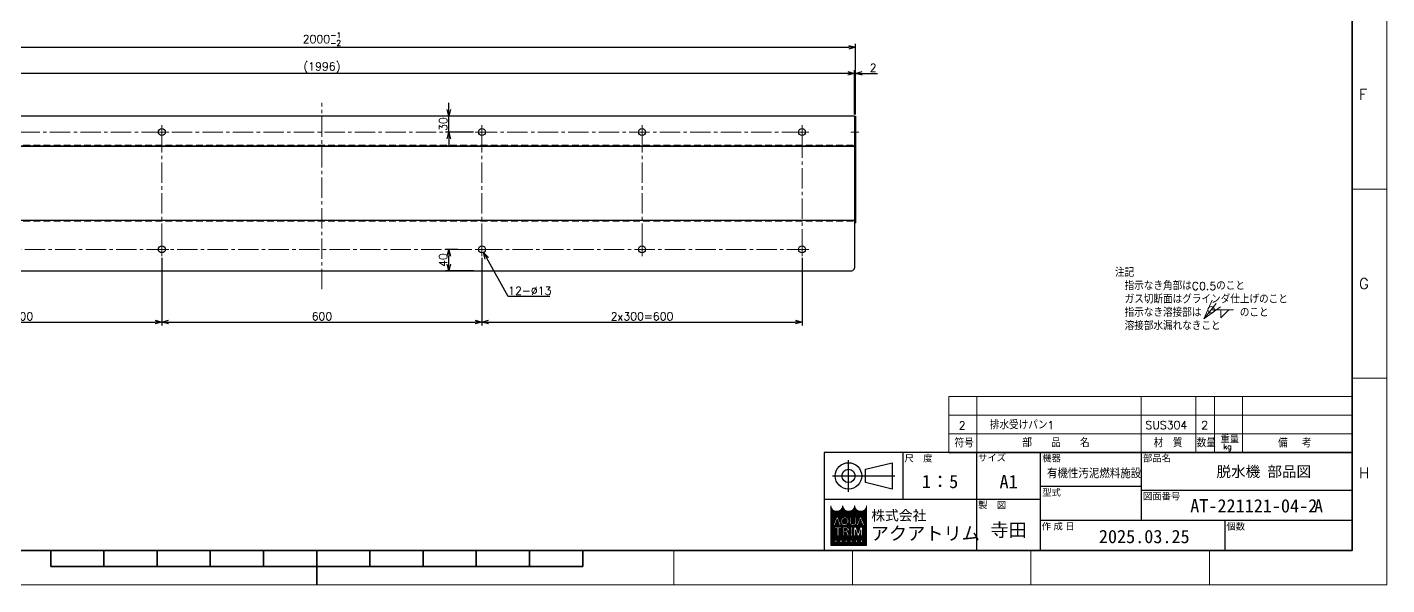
# Model space of a CAD drawing. Header units: millimetres. Extents: x 0 to 4141, y -24 to 2915.
# Drawn here: x 1593 to 4141, y 0 to 1046 of the extents above; entities that cross this region are included whole.
import ezdxf
from ezdxf.enums import TextEntityAlignment as Align

# ---------------------------------------------------------------- set-up
doc = ezdxf.new("R2010")
doc.units = ezdxf.units.MM
doc.header["$LTSCALE"] = 2
doc.header["$PDMODE"] = 99
doc.header["$PDSIZE"] = 1
doc.linetypes.add('CENTER2', pattern=[28.575, 19.05, -3.175, 3.175, -3.175])
doc.linetypes.add('HIDDEN', pattern=[9.525, 6.35, -3.175])
for name, color, linetype, lineweight in [('04_HIDDEN', 2, 'HIDDEN', 13), ('05_CENTER', 4, 'CENTER2', 13), ('07_TEXT', 3, 'Continuous', 13), ('08_DIM', 3, 'Continuous', 13), ('90_FRAME', 5, 'Continuous', 35)]:
    doc.layers.add(name, color=color, linetype=linetype, lineweight=lineweight)
doc.layers.add('10_DRAFT', color=8, linetype='Continuous', lineweight=0, plot=False)
doc.layers.add('91_BLANK', color=5, linetype='Continuous', lineweight=0, plot=False)
doc.styles.add('KSS_TXT', font='txt.shx', dxfattribs={"bigfont": 'extfont2.shx'})
doc.styles.add('MS_G', font='MS Gothic.ttf')
doc.styles.get("Standard").update_dxf_attribs({"font": 'txt.shx', "bigfont": 'extfont2.shx'})
doc.styles.add('表題用', font='MS PGothic.ttf')
doc.dimstyles.new('KSS_DIM', dxfattribs={"dimscale": 5, "dimtxt": 3, "dimasz": 2.5, "dimexe": 1.25, "dimexo": 0.625, "dimtad": 1, "dimdsep": 46, "dimtxsty": 'KSS_TXT', "dimblk": 'OPEN30', "dimcen": 0, "dimazin": 2, "dimtfac": 0.75, "dimtmove": 0, "dimatfit": 3, "dimldrblk": 'OPEN30', "dimfxl": 1.25, "dimtolj": 1, "dimarcsym": 0})
doc.dimstyles.new('KSS_DIM$3', dxfattribs={"dimscale": 5, "dimtxt": 3, "dimasz": 2.5, "dimexe": 1.25, "dimexo": 0.625, "dimtad": 1, "dimtih": 1, "dimtoh": 1, "dimdsep": 46, "dimtxsty": 'KSS_TXT', "dimblk": 'OPEN30', "dimcen": 0, "dimazin": 2, "dimtfac": 0.75, "dimtofl": 0, "dimtmove": 0, "dimatfit": 3, "dimldrblk": 'OPEN30', "dimfxl": 1.25, "dimtolj": 1, "dimarcsym": 0})

# ---------------------------------------------------------------- blocks, each defined once
blk = doc.blocks.new('Weld-line')
blk.add_line((0, 0), (1, 0))
blk = doc.blocks.new('Weld10-s5')
blk.add_circle((0, 0), 2)
blk = doc.blocks.new('Weld10-a1')
for p, q in [((5, 0), (0, 5)), ((0, 5), (0, 0)), ((0, 0), (5, 0))]:
    blk.add_line(p, q)
at = {"width": 0.9}
blk.add_attdef('S', text='', height=2.8, dxfattribs=at).set_placement((-2, 1), align=Align.RIGHT)
blk.add_attdef('L', (8, 1), '', height=2.8, dxfattribs=at)
blk = doc.blocks.new('_Open30')
at = {"color": 0, "linetype": 'ByBlock', "lineweight": -2}
for p, q in [((-1, 0.268), (0, 0)), ((0, 0), (-1, -0.268)), ((0, 0), (-1, 0))]:
    blk.add_line(p, q, dxfattribs=at)
blk = doc.blocks.new('*D149')
at = {"layer": '08_DIM', "color": 0, "lineweight": -2, "transparency": 16777216}
for p, q in [((3130.5, 958.9), (3118, 958.9)), ((3143, 882), (3143, 965.2)), ((3143, 958.9), (3145, 958.9)), ((3145, 882), (3145, 965.2)), ((3157.5, 958.9), (3186.2, 958.9))]:
    blk.add_line(p, q, dxfattribs=at)
at = {"layer": 'Defpoints', "color": 0, "transparency": 16777216}
for p in [(3145, 958.9), (3143, 878.9), (3145, 878.9)]:
    blk.add_point(p, dxfattribs=at)
at = {"layer": '08_DIM', "color": 0, "lineweight": -2, "transparency": 16777216, "xscale": 12.5, "yscale": 12.5, "zscale": 12.5}
blk.add_blockref('_Open30', (3143, 958.9), dxfattribs=at)
at = {"layer": '08_DIM', "color": 0, "lineweight": -2, "transparency": 16777216, "xscale": 12.5, "yscale": 12.5, "zscale": 12.5, "rotation": 180}
blk.add_blockref('_Open30', (3145, 958.9), dxfattribs=at)
at = {"layer": '08_DIM', "color": 0, "transparency": 16777216, "insert": (3178.1, 969.6), "char_height": 15, "attachment_point": 5, "style": 'KSS_TXT'}
blk.add_mtext('\\A1;2', dxfattribs=at)
blk = doc.blocks.new('*D150')
at = {"layer": '08_DIM', "color": 0, "lineweight": -2, "transparency": 16777216}
for p, q in [((1147, 882), (1147, 965.2)), ((3130.5, 958.9), (1159.5, 958.9)), ((3143, 882), (3143, 965.2))]:
    blk.add_line(p, q, dxfattribs=at)
at = {"layer": 'Defpoints', "color": 0, "transparency": 16777216}
for p in [(1147, 958.9), (1147, 878.9), (3143, 878.9)]:
    blk.add_point(p, dxfattribs=at)
at = {"layer": '08_DIM', "color": 0, "lineweight": -2, "transparency": 16777216, "xscale": 12.5, "yscale": 12.5, "zscale": 12.5, "rotation": 180}
blk.add_blockref('_Open30', (1147, 958.9), dxfattribs=at)
at = {"layer": '08_DIM', "color": 0, "lineweight": -2, "transparency": 16777216, "xscale": 12.5, "yscale": 12.5, "zscale": 12.5}
blk.add_blockref('_Open30', (3143, 958.9), dxfattribs=at)
at = {"layer": '08_DIM', "color": 0, "transparency": 16777216, "insert": (2145, 969.6), "char_height": 15, "attachment_point": 5, "style": 'KSS_TXT'}
blk.add_mtext('\\A1;(1996)', dxfattribs=at)
blk = doc.blocks.new('*D151')
at = {"layer": '08_DIM', "color": 0, "lineweight": -2, "transparency": 16777216}
for p, q in [((1245, 612.9), (1245, 486.5)), ((1845, 612.9), (1845, 486.5)), ((1257.5, 492.8), (1832.5, 492.8))]:
    blk.add_line(p, q, dxfattribs=at)
at = {"layer": 'Defpoints', "color": 0, "transparency": 16777216}
for p in [(1245, 616), (1845, 616), (1845, 492.8)]:
    blk.add_point(p, dxfattribs=at)
at = {"layer": '08_DIM', "color": 0, "lineweight": -2, "transparency": 16777216, "xscale": 12.5, "yscale": 12.5, "zscale": 12.5, "rotation": 180}
blk.add_blockref('_Open30', (1245, 492.8), dxfattribs=at)
at = {"layer": '08_DIM', "color": 0, "lineweight": -2, "transparency": 16777216, "xscale": 12.5, "yscale": 12.5, "zscale": 12.5}
blk.add_blockref('_Open30', (1845, 492.8), dxfattribs=at)
at = {"layer": '08_DIM', "color": 0, "transparency": 16777216, "insert": (1545, 503.4), "char_height": 15, "attachment_point": 5, "style": 'KSS_TXT'}
blk.add_mtext('\\A1;2x300=600', dxfattribs=at)
blk = doc.blocks.new('*D152')
at = {"layer": '08_DIM', "color": 0, "lineweight": -2, "transparency": 16777216}
for p, q in [((1845, 612.9), (1845, 486.5)), ((2445, 612.9), (2445, 486.5)), ((1857.5, 492.8), (2432.5, 492.8))]:
    blk.add_line(p, q, dxfattribs=at)
at = {"layer": 'Defpoints', "color": 0, "transparency": 16777216}
for p in [(1845, 616), (2445, 616), (2445, 492.8)]:
    blk.add_point(p, dxfattribs=at)
at = {"layer": '08_DIM', "color": 0, "lineweight": -2, "transparency": 16777216, "xscale": 12.5, "yscale": 12.5, "zscale": 12.5, "rotation": 180}
blk.add_blockref('_Open30', (1845, 492.8), dxfattribs=at)
at = {"layer": '08_DIM', "color": 0, "lineweight": -2, "transparency": 16777216, "xscale": 12.5, "yscale": 12.5, "zscale": 12.5}
blk.add_blockref('_Open30', (2445, 492.8), dxfattribs=at)
at = {"layer": '08_DIM', "color": 0, "transparency": 16777216, "insert": (2145, 503.4), "char_height": 15, "attachment_point": 5, "style": 'KSS_TXT'}
blk.add_mtext('\\A1;600', dxfattribs=at)
blk = doc.blocks.new('*D153')
at = {"layer": '08_DIM', "color": 0, "lineweight": -2, "transparency": 16777216}
for p, q in [((2445, 612.9), (2445, 486.5)), ((3045, 612.9), (3045, 486.5)), ((2457.5, 492.8), (3032.5, 492.8))]:
    blk.add_line(p, q, dxfattribs=at)
at = {"layer": 'Defpoints', "color": 0, "transparency": 16777216}
for p in [(2445, 616), (3045, 616), (3045, 492.8)]:
    blk.add_point(p, dxfattribs=at)
at = {"layer": '08_DIM', "color": 0, "lineweight": -2, "transparency": 16777216, "xscale": 12.5, "yscale": 12.5, "zscale": 12.5, "rotation": 180}
blk.add_blockref('_Open30', (2445, 492.8), dxfattribs=at)
at = {"layer": '08_DIM', "color": 0, "lineweight": -2, "transparency": 16777216, "xscale": 12.5, "yscale": 12.5, "zscale": 12.5}
blk.add_blockref('_Open30', (3045, 492.8), dxfattribs=at)
at = {"layer": '08_DIM', "color": 0, "transparency": 16777216, "insert": (2745, 503.4), "char_height": 15, "attachment_point": 5, "style": 'KSS_TXT'}
blk.add_mtext('\\A1;2x300=600', dxfattribs=at)
blk = doc.blocks.new('*D154')
at = {"layer": '08_DIM', "color": 0, "lineweight": -2, "transparency": 16777216}
for p, q in [((2382.9, 891.4), (2382.9, 903.9)), ((2428.9, 878.9), (2376.6, 878.9)), ((2382.9, 848.9), (2382.9, 878.9)), ((2428.9, 848.9), (2376.6, 848.9)), ((2382.9, 836.4), (2382.9, 823.9))]:
    blk.add_line(p, q, dxfattribs=at)
at = {"layer": 'Defpoints', "color": 0, "transparency": 16777216}
for p in [(2382.9, 878.9), (2432, 878.9), (2432, 848.9)]:
    blk.add_point(p, dxfattribs=at)
at = {"layer": '08_DIM', "color": 0, "lineweight": -2, "transparency": 16777216, "xscale": 12.5, "yscale": 12.5, "zscale": 12.5}
for p, rotation in [((2382.9, 878.9), 270), ((2382.9, 848.9), 90)]:
    blk.add_blockref('_Open30', p, dxfattribs=dict(at, rotation=rotation))
at = {"layer": '08_DIM', "color": 0, "transparency": 16777216, "insert": (2372.2, 863.9), "char_height": 15, "attachment_point": 5, "rotation": 90, "style": 'KSS_TXT'}
blk.add_mtext('\\A1;30', dxfattribs=at)
blk = doc.blocks.new('*D156')
at = {"layer": '08_DIM', "color": 0, "lineweight": -2, "transparency": 16777216}
for p, q in [((1145, 882), (1145, 1014.2)), ((1157.5, 1007.9), (3132.5, 1007.9)), ((3145, 882), (3145, 1014.2))]:
    blk.add_line(p, q, dxfattribs=at)
at = {"layer": 'Defpoints', "color": 0, "transparency": 16777216}
for p in [(3145, 1007.9), (1145, 878.9), (3145, 878.9)]:
    blk.add_point(p, dxfattribs=at)
at = {"layer": '08_DIM', "color": 0, "lineweight": -2, "transparency": 16777216, "xscale": 12.5, "yscale": 12.5, "zscale": 12.5, "rotation": 180}
blk.add_blockref('_Open30', (1145, 1007.9), dxfattribs=at)
at = {"layer": '08_DIM', "color": 0, "lineweight": -2, "transparency": 16777216, "xscale": 12.5, "yscale": 12.5, "zscale": 12.5}
blk.add_blockref('_Open30', (3145, 1007.9), dxfattribs=at)
at = {"layer": '08_DIM', "color": 0, "transparency": 16777216, "insert": (2145, 1023.3), "char_height": 15, "attachment_point": 5, "style": 'KSS_TXT'}
blk.add_mtext('\\A1;2000{\\H10.500000;\\S-1^ -2;}', dxfattribs=at)
blk = doc.blocks.new('*D158')
at = {"layer": '08_DIM', "color": 0, "lineweight": -2, "transparency": 16777216}
for p, q in [((2493.9, 540.8), (2454.2, 612.3)), ((2572.1, 540.8), (2493.9, 540.8))]:
    blk.add_line(p, q, dxfattribs=at)
at = {"layer": 'Defpoints', "color": 0, "transparency": 16777216}
for p in [(2441.8, 634.6), (2448.1, 623.2)]:
    blk.add_point(p, dxfattribs=at)
at = {"layer": '08_DIM', "color": 0, "lineweight": -2, "transparency": 16777216, "xscale": 12.5, "yscale": 12.5, "zscale": 12.5, "rotation": 119.0809380906576}
blk.add_blockref('_Open30', (2448.1, 623.2), dxfattribs=at)
at = {"layer": '08_DIM', "color": 0, "transparency": 16777216, "insert": (2534.6, 551.4), "char_height": 15, "attachment_point": 5, "style": 'KSS_TXT'}
blk.add_mtext('\\A1;\\A1;12-%%C13', dxfattribs=at)
blk = doc.blocks.new('*D163')
at = {"layer": '08_DIM', "color": 0, "lineweight": -2, "transparency": 16777216}
for p, q in [((2399.6, 628.9), (2376.6, 628.9)), ((2382.9, 601.4), (2382.9, 616.4)), ((2428.9, 588.9), (2376.6, 588.9))]:
    blk.add_line(p, q, dxfattribs=at)
at = {"layer": 'Defpoints', "color": 0, "transparency": 16777216}
for p in [(2382.9, 628.9), (2402.8, 628.9), (2432, 588.9)]:
    blk.add_point(p, dxfattribs=at)
at = {"layer": '08_DIM', "color": 0, "lineweight": -2, "transparency": 16777216, "xscale": 12.5, "yscale": 12.5, "zscale": 12.5}
for p, rotation in [((2382.9, 628.9), 90), ((2382.9, 588.9), 270)]:
    blk.add_blockref('_Open30', p, dxfattribs=dict(at, rotation=rotation))
at = {"layer": '08_DIM', "color": 0, "transparency": 16777216, "insert": (2372.2, 608.9), "char_height": 15, "attachment_point": 5, "rotation": 90, "style": 'KSS_TXT'}
blk.add_mtext('\\A1;40', dxfattribs=at)
blk = doc.blocks.new('Jis_w20130906110600')
blk.add_blockref('Weld10-s5', (0, 0))
at = {"xscale": -1, "rotation": 180}
blk.add_blockref('Weld10-a1', (6, 0), dxfattribs=at)
at = {"layer": '08_DIM', "xscale": 14, "yscale": 14, "zscale": 14}
blk.add_blockref('Weld-line', (0, 0), dxfattribs=at)
at = {"style": 'KSS_TXT', "flags": 1}
blk.add_attdef('JISINFO', (0, 0), '', height=3, dxfattribs=at)
at = {"layer": '08_DIM'}
blk.add_leader([(-4.63, -5.77), (0, 0)], dimstyle='KSS_DIM', dxfattribs=at)

msp = doc.modelspace()

# ---------------------------------------------------------------- hatches: boundary and pattern name
at = {"layer": '90_FRAME', "lineweight": 5}
h = msp.add_hatch(dxfattribs=at)
h.set_pattern_fill('_USER', color=4, scale=1.5, angle=45, pattern_type=0)
h.set_pattern_definition([(45, (3e-06, 5e-07), (-1.0606602, 1.0606602), [])])
edge = h.paths.add_edge_path()
edge.add_arc((3165.98, 147.555), 0.32, 90, 180)
edge.add_ellipse((3154.773, 147.555), major_axis=(-10.887, 0), ratio=0.88235294, start_angle=360, end_angle=540, ccw=False)
edge.add_arc((3143.566, 147.555), 0.32, 3.187318, 180)
edge.add_ellipse((3132.359, 147.555), major_axis=(-10.887, 0), ratio=0.88235294, start_angle=360, end_angle=540, ccw=False)
edge.add_arc((3121.152, 147.555), 0.32, 3.187318, 180)
edge.add_ellipse((3109.945, 147.555), major_axis=(-10.887, 0), ratio=0.88235294, start_angle=360, end_angle=540, ccw=False)
edge.add_arc((3098.738, 147.555), 0.32, 3.187318, 90)
edge.add_line((3098.738, 147.876), (3098.738, 73.91))
edge.add_line((3098.738, 73.91), (3165.98, 73.91))
edge.add_line((3165.98, 73.91), (3165.98, 147.876))
h.paths.add_polyline_path([(3109.581, 127.122), (3112.236, 127.122), (3118.273, 111.189), (3118.273, 111.112), (3115.399, 111.112), (3113.896, 115.333), (3107.985, 115.333), (3108.852, 117.767), (3113.029, 117.767), (3110.909, 123.723), (3106.418, 111.112), (3103.544, 111.112), (3103.544, 111.189)], flags=16)
edge = h.paths.add_edge_path(flags=16)
edge.add_ellipse((3124.955, 120.078), major_axis=(-7.365, 0), ratio=0.95652174, start_angle=180, end_angle=360, ccw=False)
edge.add_line((3132.319, 120.078), (3132.319, 118.157))
edge.add_ellipse((3124.955, 118.157), major_axis=(-7.365, 0), ratio=0.95652174, start_angle=142.105255, end_angle=180, ccw=False)
edge.add_line((3130.766, 113.83), (3128.703, 115.53))
edge.add_ellipse((3124.955, 118.345), major_axis=(4.696, 0), ratio=0.99503582, start_angle=-37.042763, end_angle=0)
edge.add_line((3129.651, 118.345), (3129.651, 119.889))
edge.add_ellipse((3124.955, 119.889), major_axis=(4.696, 0), ratio=0.99471826, start_angle=360, end_angle=540)
edge.add_line((3120.259, 119.889), (3120.259, 118.345))
edge.add_ellipse((3124.955, 118.345), major_axis=(4.696, 0), ratio=0.99503582, start_angle=-180, end_angle=-65.757949)
edge.add_line((3126.883, 114.084), (3125.575, 115.357))
edge.add_line((3125.575, 115.357), (3126.994, 116.863))
edge.add_line((3126.994, 116.863), (3132.924, 111.976))
edge.add_line((3132.924, 111.976), (3131.071, 110.008))
edge.add_line((3131.071, 110.008), (3128.845, 112.175))
edge.add_ellipse((3124.955, 118.157), major_axis=(-7.365, 0), ratio=0.95652174, start_angle=0, end_angle=121.883625, ccw=False)
edge.add_line((3117.59, 118.157), (3117.59, 120.078))
h.paths.add_polyline_path([(3118.749, 107.91), (3118.749, 105.669), (3113.946, 105.669, 0.41421356), (3113.626, 105.349), (3113.626, 91.9), (3110.744, 91.9), (3110.744, 105.349, 0.41421356), (3110.424, 105.669), (3105.621, 105.669), (3105.621, 107.91)], flags=16)
edge = h.paths.add_edge_path(flags=16)
edge.add_line((3120.574, 107.91), (3127.939, 107.91))
edge.add_ellipse((3127.939, 103.699), major_axis=(-5.169, 0), ratio=0.8148203, start_angle=111.386975, end_angle=270, ccw=False)
edge.add_arc((3128.732, 97.991), 2.094, 22.272952, 58.553113, ccw=False)
edge.add_line((3130.669, 98.785), (3133.428, 92.028))
edge.add_line((3133.428, 92.028), (3133.428, 91.9))
edge.add_line((3133.428, 91.9), (3130.322, 91.9))
edge.add_line((3130.322, 91.9), (3127.885, 98.685))
edge.add_arc((3126.696, 98.206), 1.281, 21.928298, 90)
edge.add_line((3126.696, 99.487), (3123.552, 99.487))
edge.add_line((3123.552, 99.487), (3123.552, 101.729))
edge.add_line((3123.552, 101.729), (3128.323, 101.729))
edge.add_arc((3128.254, 103.699), 1.971, 271.997057, 448.002943)
edge.add_line((3128.323, 105.669), (3123.456, 105.669))
edge.add_line((3123.456, 105.669), (3123.456, 91.9))
edge.add_line((3123.456, 91.9), (3120.574, 91.9))
edge.add_line((3120.574, 91.9), (3120.574, 107.91))
h.paths.add_polyline_path([(3133.8, 127.122), (3136.681, 127.122), (3136.681, 118.157, 0.17503056), (3137.953, 114.487, 0.25714961), (3143.095, 114.487, 0.17503056), (3144.366, 118.157), (3144.366, 127.122), (3147.248, 127.122), (3147.248, 117.577, -0.37939124), (3141.004, 111.112), (3140.043, 111.112, -0.37939124), (3133.8, 117.577)], flags=16)
h.paths.add_polyline_path([(3135.856, 107.91), (3139.378, 107.91), (3139.378, 105.669, 0.41421356), (3139.058, 105.349), (3139.058, 94.462, 0.41421356), (3139.378, 94.142), (3139.378, 91.9), (3135.856, 91.9), (3135.856, 94.142, 0.41421356), (3136.176, 94.462), (3136.176, 105.349, 0.41421356), (3135.856, 105.669)], flags=16)
h.paths.add_polyline_path([(3142.263, 107.91), (3146.445, 107.91), (3150.268, 96.282), (3154.091, 107.91), (3158.276, 107.91), (3158.276, 91.9), (3155.394, 91.9), (3155.394, 103.107), (3151.709, 91.9), (3148.827, 91.9), (3145.142, 103.107), (3145.145, 91.9), (3142.263, 91.9)], flags=16)
h.paths.add_polyline_path([(3153.123, 127.122), (3155.778, 127.122), (3161.815, 111.189), (3161.815, 111.112), (3158.941, 111.112), (3157.438, 115.333), (3151.527, 115.333), (3152.393, 117.767), (3156.571, 117.767), (3154.45, 123.723), (3149.96, 111.112), (3147.086, 111.112), (3147.086, 111.189)], flags=16)
h.paths.add_polyline_path([(3106.423, 83.516), (3110.265, 83.516), (3110.265, 79.673), (3106.423, 79.673)], flags=16)
h.paths.add_polyline_path([(3116.029, 83.516), (3119.871, 83.516), (3119.871, 79.673), (3116.029, 79.673)], flags=16)
h.paths.add_polyline_path([(3125.635, 83.516), (3129.477, 83.516), (3129.477, 79.673), (3125.635, 79.673)], flags=16)
h.paths.add_polyline_path([(3135.241, 83.516), (3139.083, 83.516), (3139.083, 79.673), (3135.241, 79.673)], flags=16)
h.paths.add_polyline_path([(3144.847, 83.516), (3148.689, 83.516), (3148.689, 79.673), (3144.847, 79.673)], flags=16)
h.paths.add_polyline_path([(3154.453, 83.516), (3158.295, 83.516), (3158.295, 79.673), (3154.453, 79.673)], flags=16)

# ---------------------------------------------------------------- linework, layer by layer
at = {"color": 0}
for p, q in [((3142.958, 878.887), (1146.958, 878.887)), ((3142.958, 878.887), (3144.958, 878.887)), ((3142.958, 878.887), (3142.958, 593.887)), ((3144.958, 878.887), (3144.958, 678.887)), ((1146.958, 683.887), (3142.958, 683.887)), ((3142.958, 678.887), (3144.958, 678.887)), ((1151.958, 588.887), (3137.958, 588.887))]:
    msp.add_line(p, q, dxfattribs=at)
at = {"color": 3}
msp.add_line((1146.958, 822.434), (3142.958, 822.434), dxfattribs=at)
at = {"color": 0}
for centre in [(1844.958, 848.887), (2444.958, 848.887), (2744.958, 848.887), (3044.958, 848.887), (1844.958, 628.887), (2444.958, 628.887), (2744.958, 628.887), (3044.958, 628.887)]:
    msp.add_circle(centre, 6.5, dxfattribs=at)
msp.add_arc((3137.958, 593.887), 5, 270, 0, dxfattribs=at)
at = {"layer": '04_HIDDEN', "color": 3}
msp.add_line((1146.958, 824.434), (3142.958, 824.434), dxfattribs=at)
at = {"layer": '04_HIDDEN'}
msp.add_line((1146.958, 681.887), (3142.958, 681.887), dxfattribs=at)
at = {"layer": '05_CENTER'}
for p, q in [((2144.958, 554.118), (2144.958, 904)), ((1857.868, 848.887), (1832.048, 848.887)), ((1844.958, 835.976), (1844.958, 861.797)), ((1844.958, 848.887), (1844.958, 628.887)), ((2432.048, 848.887), (2457.868, 848.887)), ((2444.958, 835.976), (2444.958, 861.797)), ((2444.958, 848.887), (2444.958, 628.887)), ((2732.048, 848.887), (2757.868, 848.887)), ((2744.958, 835.976), (2744.958, 861.797)), ((2744.958, 848.887), (2744.958, 628.887)), ((3032.048, 848.887), (3057.868, 848.887)), ((3044.958, 835.976), (3044.958, 861.797)), ((3151.598, 848.887), (3136.425, 848.887)), ((1844.958, 615.976), (1844.958, 641.797)), ((2444.958, 615.976), (2444.958, 641.797)), ((2744.958, 615.976), (2744.958, 641.797)), ((3044.958, 615.976), (3044.958, 641.797)), ((1857.868, 628.887), (1832.048, 628.887)), ((2432.048, 628.887), (2457.868, 628.887)), ((2732.048, 628.887), (2757.868, 628.887)), ((3032.048, 628.887), (3057.868, 628.887))]:
    msp.add_line(p, q, dxfattribs=at)
msp.add_lwpolyline([(1244.958, 628.887), (3044.958, 628.887), (3044.958, 848.887), (1244.958, 848.887)], close=True, dxfattribs=at)
at = {"layer": '10_DRAFT'}
msp.add_line((1146.958, 823.434), (3142.958, 823.434), dxfattribs=at)
at = {"layer": '90_FRAME', "color": 4, "lineweight": 13}
for p, q in [((4141.004, 742.182), (4076.195, 742.182)), ((4141.004, 387.196), (4076.195, 387.196)), ((3320.087, 353.377), (4076.195, 353.377)), ((3320.088, 353.377), (3320.088, 248.377)), ((3372.588, 353.377), (3372.588, 248.377)), ((3680.54, 353.377), (3680.54, 248.377)), ((3782.76, 353.377), (3782.76, 248.377)), ((3817.76, 353.377), (3817.76, 248.377)), ((3870.26, 353.377), (3870.26, 248.377)), ((3320.087, 318.377), (4076.195, 318.377)), ((3320.087, 283.377), (4076.195, 283.377)), ((2804.546, 0), (2804.546, 64.52)), ((3139.213, 0), (3139.213, 64.52)), ((3473.88, 0), (3473.88, 64.52)), ((3808.547, 0), (3808.547, 64.52))]:
    msp.add_line(p, q, dxfattribs=at)
at = {"layer": '90_FRAME', "color": 0, "lineweight": 25}
for p, q in [((3131.982, 174.481), (3131.982, 233.881)), ((3234.695, 159.984), (3234.695, 248.377)), ((3372.588, 64.52), (3372.588, 248.377)), ((3491.73, 64.52), (3491.73, 248.377)), ((3680.54, 248.377), (3680.54, 121.091)), ((3102.282, 204.181), (3218.607, 204.181)), ((3491.73, 184.734), (3680.54, 184.734)), ((3491.73, 159.984), (3086.195, 159.984)), ((3680.54, 177.663), (4076.195, 177.663)), ((3491.73, 121.091), (4076.195, 121.091)), ((3837.409, 121.091), (3837.409, 64.52))]:
    msp.add_line(p, q, dxfattribs=at)
at = {"layer": '90_FRAME', "color": 7, "lineweight": 25}
msp.add_line((3320.088, 248.377), (4076.195, 248.377), dxfattribs=at)
at = {"layer": '90_FRAME', "color": 4, "lineweight": 5}
for p, q in [((3098.738, 73.91), (3098.738, 147.876)), ((3165.98, 147.876), (3165.98, 73.91)), ((3103.544, 111.189), (3109.581, 127.122)), ((3103.544, 111.112), (3103.544, 111.189)), ((3103.544, 111.189), (3103.544, 111.189)), ((3103.544, 111.112), (3103.544, 111.189)), ((3103.544, 111.112), (3106.418, 111.112)), ((3105.621, 107.91), (3118.749, 107.91)), ((3105.621, 107.91), (3105.621, 105.669)), ((3105.621, 105.669), (3110.424, 105.669)), ((3106.418, 111.112), (3110.909, 123.723)), ((3107.985, 115.333), (3108.852, 117.767)), ((3107.985, 115.333), (3113.896, 115.333)), ((3108.852, 117.767), (3113.029, 117.767)), ((3109.581, 127.122), (3112.236, 127.122)), ((3110.744, 91.9), (3110.744, 105.349)), ((3113.029, 117.767), (3110.909, 123.723)), ((3118.273, 111.189), (3112.236, 127.122)), ((3113.626, 91.9), (3113.626, 105.349)), ((3115.399, 111.112), (3113.896, 115.333)), ((3113.946, 105.669), (3118.749, 105.669)), ((3118.273, 111.112), (3115.399, 111.112)), ((3117.59, 120.078), (3117.59, 118.157)), ((3118.273, 111.112), (3118.273, 111.189)), ((3118.749, 107.91), (3118.749, 105.669)), ((3120.259, 119.889), (3120.259, 118.352)), ((3120.574, 107.91), (3120.574, 91.9)), ((3120.574, 107.91), (3127.939, 107.91)), ((3123.456, 91.9), (3123.456, 105.669)), ((3123.456, 105.669), (3128.323, 105.669)), ((3125.575, 115.357), (3126.994, 116.863)), ((3125.575, 115.357), (3126.883, 114.084)), ((3126.994, 116.863), (3132.924, 111.976)), ((3128.703, 115.53), (3130.766, 113.83)), ((3128.845, 112.175), (3131.071, 110.008)), ((3129.651, 119.889), (3129.651, 118.352)), ((3131.071, 110.008), (3132.924, 111.976)), ((3132.319, 120.078), (3132.319, 118.157)), ((3133.8, 117.577), (3133.8, 127.122)), ((3136.681, 127.122), (3133.8, 127.122)), ((3135.856, 107.91), (3139.378, 107.91)), ((3135.856, 107.91), (3135.856, 105.669)), ((3136.176, 94.462), (3136.176, 105.349)), ((3136.681, 118.157), (3136.681, 127.122)), ((3139.058, 94.462), (3139.058, 105.349)), ((3139.378, 107.91), (3139.378, 105.669)), ((3141.004, 111.112), (3140.043, 111.112)), ((3142.263, 107.91), (3142.263, 91.9)), ((3142.263, 107.91), (3146.445, 107.91)), ((3144.366, 118.157), (3144.366, 127.122)), ((3144.366, 127.122), (3147.248, 127.122)), ((3145.145, 91.9), (3145.142, 103.107)), ((3148.827, 91.9), (3145.142, 103.107)), ((3150.268, 96.282), (3146.445, 107.91)), ((3147.086, 111.189), (3153.123, 127.122)), ((3147.086, 111.112), (3147.086, 111.189)), ((3147.086, 111.189), (3147.086, 111.189)), ((3147.086, 111.112), (3147.086, 111.189)), ((3147.086, 111.112), (3149.96, 111.112)), ((3147.248, 117.577), (3147.248, 127.122)), ((3149.96, 111.112), (3154.45, 123.723)), ((3150.268, 96.282), (3154.091, 107.91)), ((3151.527, 115.333), (3152.393, 117.767)), ((3151.527, 115.333), (3157.438, 115.333)), ((3151.709, 91.9), (3155.394, 103.107)), ((3152.393, 117.767), (3156.571, 117.767)), ((3153.123, 127.122), (3155.778, 127.122)), ((3158.276, 107.91), (3154.091, 107.91)), ((3156.571, 117.767), (3154.45, 123.723)), ((3155.394, 103.107), (3155.394, 91.9)), ((3161.815, 111.189), (3155.778, 127.122)), ((3158.941, 111.112), (3157.438, 115.333)), ((3158.276, 91.9), (3158.276, 107.91)), ((3161.815, 111.112), (3158.941, 111.112)), ((3161.815, 111.112), (3161.815, 111.189)), ((3106.423, 83.516), (3110.265, 83.516)), ((3106.423, 83.516), (3106.423, 79.673)), ((3110.265, 79.673), (3106.423, 79.673)), ((3110.265, 83.516), (3110.265, 79.673)), ((3110.744, 91.9), (3113.626, 91.9)), ((3116.029, 83.516), (3119.871, 83.516)), ((3116.029, 83.516), (3116.029, 79.673)), ((3119.871, 79.673), (3116.029, 79.673)), ((3119.871, 83.516), (3119.871, 79.673)), ((3120.574, 91.9), (3123.456, 91.9)), ((3123.552, 99.487), (3123.552, 101.729)), ((3123.552, 101.729), (3128.323, 101.729)), ((3123.552, 99.487), (3126.696, 99.487)), ((3125.635, 83.516), (3129.477, 83.516)), ((3125.635, 83.516), (3125.635, 79.673)), ((3129.477, 79.673), (3125.635, 79.673)), ((3127.885, 98.685), (3130.322, 91.9)), ((3129.477, 83.516), (3129.477, 79.673)), ((3130.322, 91.9), (3133.428, 91.9)), ((3130.669, 98.785), (3133.428, 92.028)), ((3133.428, 92.028), (3133.428, 91.9)), ((3135.241, 83.516), (3139.083, 83.516)), ((3135.241, 83.516), (3135.241, 79.673)), ((3139.083, 79.673), (3135.241, 79.673)), ((3135.856, 91.9), (3135.856, 94.142)), ((3135.856, 91.9), (3139.378, 91.9)), ((3139.083, 83.516), (3139.083, 79.673)), ((3139.378, 91.9), (3139.378, 94.142)), ((3142.263, 91.9), (3145.145, 91.9)), ((3144.847, 83.516), (3148.689, 83.516)), ((3144.847, 83.516), (3144.847, 79.673)), ((3148.689, 79.673), (3144.847, 79.673)), ((3148.689, 83.516), (3148.689, 79.673)), ((3148.827, 91.9), (3151.709, 91.9)), ((3158.295, 83.516), (3154.453, 83.516)), ((3154.453, 83.516), (3154.453, 79.673)), ((3154.453, 79.673), (3158.295, 79.673)), ((3155.394, 91.9), (3158.276, 91.9)), ((3158.295, 83.516), (3158.295, 79.673)), ((3165.98, 73.91), (3098.738, 73.91))]:
    msp.add_line(p, q, dxfattribs=at)
at = {"layer": '90_FRAME'}
for p, q in [((1636.676, 34.608), (1636.676, 64.52)), ((1736.384, 34.608), (1736.384, 64.52)), ((1836.091, 34.608), (1836.091, 64.52)), ((1935.798, 34.608), (1935.798, 64.52)), ((2035.505, 34.608), (2035.505, 64.52)), ((2135.212, 0), (2135.212, 64.52)), ((2234.919, 34.608), (2234.919, 64.52)), ((2334.626, 34.608), (2334.626, 64.52)), ((2434.334, 34.608), (2434.334, 64.52)), ((2534.041, 34.608), (2534.041, 64.52)), ((2633.748, 34.608), (2633.748, 64.52)), ((1636.676, 34.608), (2633.748, 34.608))]:
    msp.add_line(p, q, dxfattribs=at)
msp.add_lwpolyline([(194.23, 64.52), (4076.195, 64.52), (4076.195, 2839.789), (194.23, 2839.789)], close=True, dxfattribs=at)
at = {"layer": '90_FRAME', "color": 0, "lineweight": 25}
msp.add_lwpolyline([(3086.195, 64.52), (4076.195, 64.52), (4076.195, 248.377), (3086.195, 248.377)], close=True, dxfattribs=at)
msp.add_lwpolyline([(3164.157, 216.556), (3213.657, 228.931), (3213.657, 179.431), (3164.157, 191.806), (3164.157, 216.556)], dxfattribs=at)
for radius in [24.75, 12.375]:
    msp.add_circle((3131.982, 204.181), radius, dxfattribs=at)
at = {"layer": '90_FRAME', "color": 4, "lineweight": 5}
for centre, radius, start, end in [((3098.738, 147.555), 0.32, 0, 90), ((3121.152, 147.555), 0.32, 0, 180), ((3121.152, 147.555), 0.32, 0, 90), ((3143.566, 147.555), 0.32, 0, 180), ((3165.98, 147.555), 0.32, 90, 180), ((3110.424, 105.349), 0.32, 0, 90), ((3113.946, 105.349), 0.32, 90, 180), ((3128.254, 103.699), 1.971, 271.997057, 88.002943), ((3140.568, 117.867), 6.775, 182.450031, 265.555257), ((3135.856, 105.349), 0.32, 0, 90), ((3142.397, 118.082), 5.717, 179.252794, 218.964572), ((3140.524, 119.156), 5.33, 241.157728, 298.842272), ((3139.378, 105.349), 0.32, 90, 180), ((3140.479, 117.867), 6.775, 274.444743, 357.549969), ((3138.65, 118.082), 5.717, 321.035428, 0.747206), ((3126.696, 98.206), 1.281, 21.928298, 90), ((3128.732, 97.991), 2.094, 22.272952, 58.553113), ((3135.856, 94.462), 0.32, 270, 0), ((3139.378, 94.462), 0.32, 180, 270)]:
    msp.add_arc(centre, radius, start, end, dxfattribs=at)
for centre, major_axis, ratio, start_param, end_param in [((3109.945, 147.555), (-10.887, 0), 0.88235294, 6.28318531, 9.42477796), ((3132.359, 147.555), (-10.887, 0), 0.88235294, 6.28318531, 9.42477796), ((3154.773, 147.555), (-10.887, 0), 0.88235294, 6.28318531, 9.42477796), ((3124.955, 120.078), (-7.365, 0), 0.95652174, 3.14159265, 6.28318531), ((3124.955, 119.889), (4.696, 0), 0.99471826, 6.28318531, 9.42477796), ((3127.939, 103.699), (-5.169, 0), 0.8148203, 1.94406945, 4.71238898)]:
    msp.add_ellipse(centre, major_axis=major_axis, ratio=ratio, start_param=start_param, end_param=end_param, dxfattribs=at)
at = {"layer": '90_FRAME', "color": 4, "lineweight": 5, "extrusion": (0, 0, -1)}
for centre, major_axis, ratio, start_param, end_param in [((3124.955, 118.157), (-7.365, 0), 0.95652174, 4.15591475, 6.28318531), ((3124.955, 118.345), (4.696, 0), 0.99503582, 7.43087802, 9.42477796), ((3124.955, 118.345), (4.696, 0), 0.99503582, 6.28318531, 6.92970349), ((3124.955, 118.157), (-7.365, 0), 0.95652174, 3.14159265, 3.80298072)]:
    msp.add_ellipse(centre, major_axis=major_axis, ratio=ratio, start_param=start_param, end_param=end_param, dxfattribs=at)
at = {"layer": '91_BLANK'}
msp.add_lwpolyline([(0, 0), (4141.004, 0), (4141.004, 2914.599), (0, 2914.599)], close=True, dxfattribs=at)

# ---------------------------------------------------------------- block references
at = {"layer": '08_DIM', "xscale": 3, "yscale": 3, "zscale": 3}
msp.add_blockref('Jis_w20130906110600', (3811.703, 515.778), dxfattribs=at)

# ---------------------------------------------------------------- texts
at = {"layer": '07_TEXT', "ltscale": 2, "insert": (3631.528, 592.768), "char_height": 15, "attachment_point": 1}
msp.add_mtext_dynamic_manual_height_columns('注記\\P\u3000指示なき角部はC0.5のこと\\P\u3000ガス切断面はグラインダ仕上げのこと\\P\u3000指示なき溶接部は\u3000\u3000\u3000\u3000のこと\\P\u3000溶接部水漏れなきこと', width=381.46, gutter_width=15, heights=[0], dxfattribs=at)
at = {"layer": '07_TEXT', "color": 1, "ltscale": 2, "insert": (4004.954, 160.052), "char_height": 24, "width": 40.77599, "attachment_point": 1, "style": 'MS_G'}
msp.add_mtext('A', dxfattribs=at)
at = {"layer": '90_FRAME', "color": 0, "lineweight": 13, "style": 'KSS_TXT'}
for s, p in [('F', (4089.078, 919.675)), ('G', (4089.078, 564.689)), ('H', (4089.078, 209.703))]:
    msp.add_text(s, height=20, dxfattribs=at).set_placement(p, align=Align.MIDDLE_LEFT)
at = {"layer": '90_FRAME', "color": 3, "lineweight": 13}
for p in [(3345.05, 298.989), (3799.582, 299.24)]:
    msp.add_text('2', height=15, dxfattribs=at).set_placement(p, align=Align.MIDDLE_CENTER)
for s, height, p in [('排水受けパン1', 15, (3396.972, 291.875)), ('SUS304', 15, (3688.597, 292.074)), ('符号', 15, (3330.777, 257.909)), ('部\u3000\u3000品\u3000\u3000名', 15, (3457.939, 258.454)), ('材\u3000質', 15, (3703.882, 258.274)), ('数量', 15, (3784.599, 258.161)), ('重量', 12.5, (3829.194, 266.341)), ('kg', 10, (3834.719, 254.11)), ('備  考', 15, (3937.163, 257.909))]:
    msp.add_text(s, height=height, dxfattribs=at).set_placement(p)
at = {"layer": '90_FRAME', "color": 0, "style": '表題用'}
for s, p in [('尺\u3000度', (3236.937, 237.306)), ('サイズ', (3374.83, 238.238)), ('機器', (3495.128, 237.512)), ('部品名', (3683.938, 237.512)), ('型式', (3495.128, 173.245)), ('製\u3000図', (3374.83, 149.845)), ('図面番号', (3683.938, 166.173)), ('作 成 日', (3494.266, 109.752)), ('個数', (3840.378, 109.406))]:
    msp.add_text(s, height=12.5, dxfattribs=at).set_placement(p, align=Align.MIDDLE_LEFT)
at = {"layer": '90_FRAME', "color": 0, "style": 'MS_G'}
msp.add_text('A1', height=25, dxfattribs=at).set_placement((3432.159, 193.573), align=Align.MIDDLE)
at = {"layer": '90_FRAME', "color": 0, "style": 'MS_G', "width": 0.9}
msp.add_text('有機性汚泥燃料施設', height=16, dxfattribs=at).set_placement((3503.934, 201.605))
at = {"layer": '90_FRAME', "color": 0, "style": 'MS_G'}
for s, height, p in [('脱水機 部品図', 20, (3821.824, 202.323)), ('AT-221121-04-2', 25, (3772.514, 135.643)), ('2025.03.25', 25, (3601.319, 78.099))]:
    msp.add_text(s, height=height, dxfattribs=at).set_placement(p)
at = {"layer": '90_FRAME', "color": 4, "style": 'MS_G'}
msp.add_text('株式会社', height=18.9019, dxfattribs=at).set_placement((3226.278, 130.141), align=Align.MIDDLE_CENTER)
msp.add_text('アクアトリム', height=25, dxfattribs=at).set_placement((3173.671, 83.976))
at = {"layer": '90_FRAME', "color": 0, "style": 'MS_G'}
for tag, p in [('1：5', (3303.641, 193.573)), ('寺田', (3432.159, 103.413))]:
    msp.add_attdef(tag, text='', height=25, dxfattribs=at).set_placement(p, align=Align.MIDDLE)

# ---------------------------------------------------------------- dimensions: what is measured, and where the dimension line sits
at = {"layer": '08_DIM'}
dim = msp.add_linear_dim(base=(3144.958, 1007.936), p1=(1144.958, 878.887), p2=(3144.958, 878.887), dimstyle='KSS_DIM', override={"dimtol": 1, "dimlim": 0, "dimtp": -1, "dimtm": 2, "dimtfac": 0.7}, dxfattribs=at)
dim.commit()
dim.dimension.update_dxf_attribs({"geometry": '*D156', "text_midpoint": (2144.958, 1023.311)})
for base, p1, p2, text, picture, middle in [((1146.958, 958.933), (3142.958, 878.887), (1146.958, 878.887), '(<>)', '*D150', (2144.958, 969.558)), ((1844.958, 492.781), (1244.958, 615.976), (1844.958, 615.976), '2x300=<>', '*D151', (1544.958, 503.406)), ((3044.958, 492.781), (2444.958, 615.976), (3044.958, 615.976), '2x300=<>', '*D153', (2744.958, 503.406))]:
    dim = msp.add_linear_dim(base=base, p1=p1, p2=p2, text=text, dimstyle='KSS_DIM', dxfattribs=at)
    dim.commit()
    dim.dimension.update_dxf_attribs({"geometry": picture, "text_midpoint": middle})
for base, p1, p2, picture, middle in [((3144.958, 958.933), (3142.958, 878.887), (3144.958, 878.887), '*D149', (3178.083, 969.558)), ((2444.958, 492.781), (1844.958, 615.976), (2444.958, 615.976), '*D152', (2144.958, 503.406))]:
    dim = msp.add_linear_dim(base=base, p1=p1, p2=p2, dimstyle='KSS_DIM', dxfattribs=at)
    dim.commit()
    dim.dimension.update_dxf_attribs({"geometry": picture, "text_midpoint": middle})
for base, p1, p2, picture, middle in [((2382.871, 878.887), (2432.048, 848.887), (2432.048, 878.887), '*D154', (2372.246, 863.887)), ((2382.871, 628.887), (2432.048, 588.887), (2402.772, 628.887), '*D163', (2372.246, 608.887))]:
    dim = msp.add_linear_dim(base=base, p1=p1, p2=p2, angle=90, dimstyle='KSS_DIM', dxfattribs=at)
    dim.commit()
    dim.dimension.update_dxf_attribs({"geometry": picture, "text_midpoint": middle})
dim = msp.add_diameter_dim_2p(p1=(2441.799, 634.567), p2=(2448.117, 623.206), text='\\A1;12-<>', dimstyle='KSS_DIM$3', override={"dimpost": '%%C<>', "dimtxsty": 'KSS_TXT', "dimtfill": 0, "dimtfillclr": 0}, dxfattribs=at)
dim.commit()
dim.dimension.update_dxf_attribs({"geometry": '*D158', "text_midpoint": (2534.566, 540.813), "dimtype": 163})

doc.saveas('drawing.dxf')
